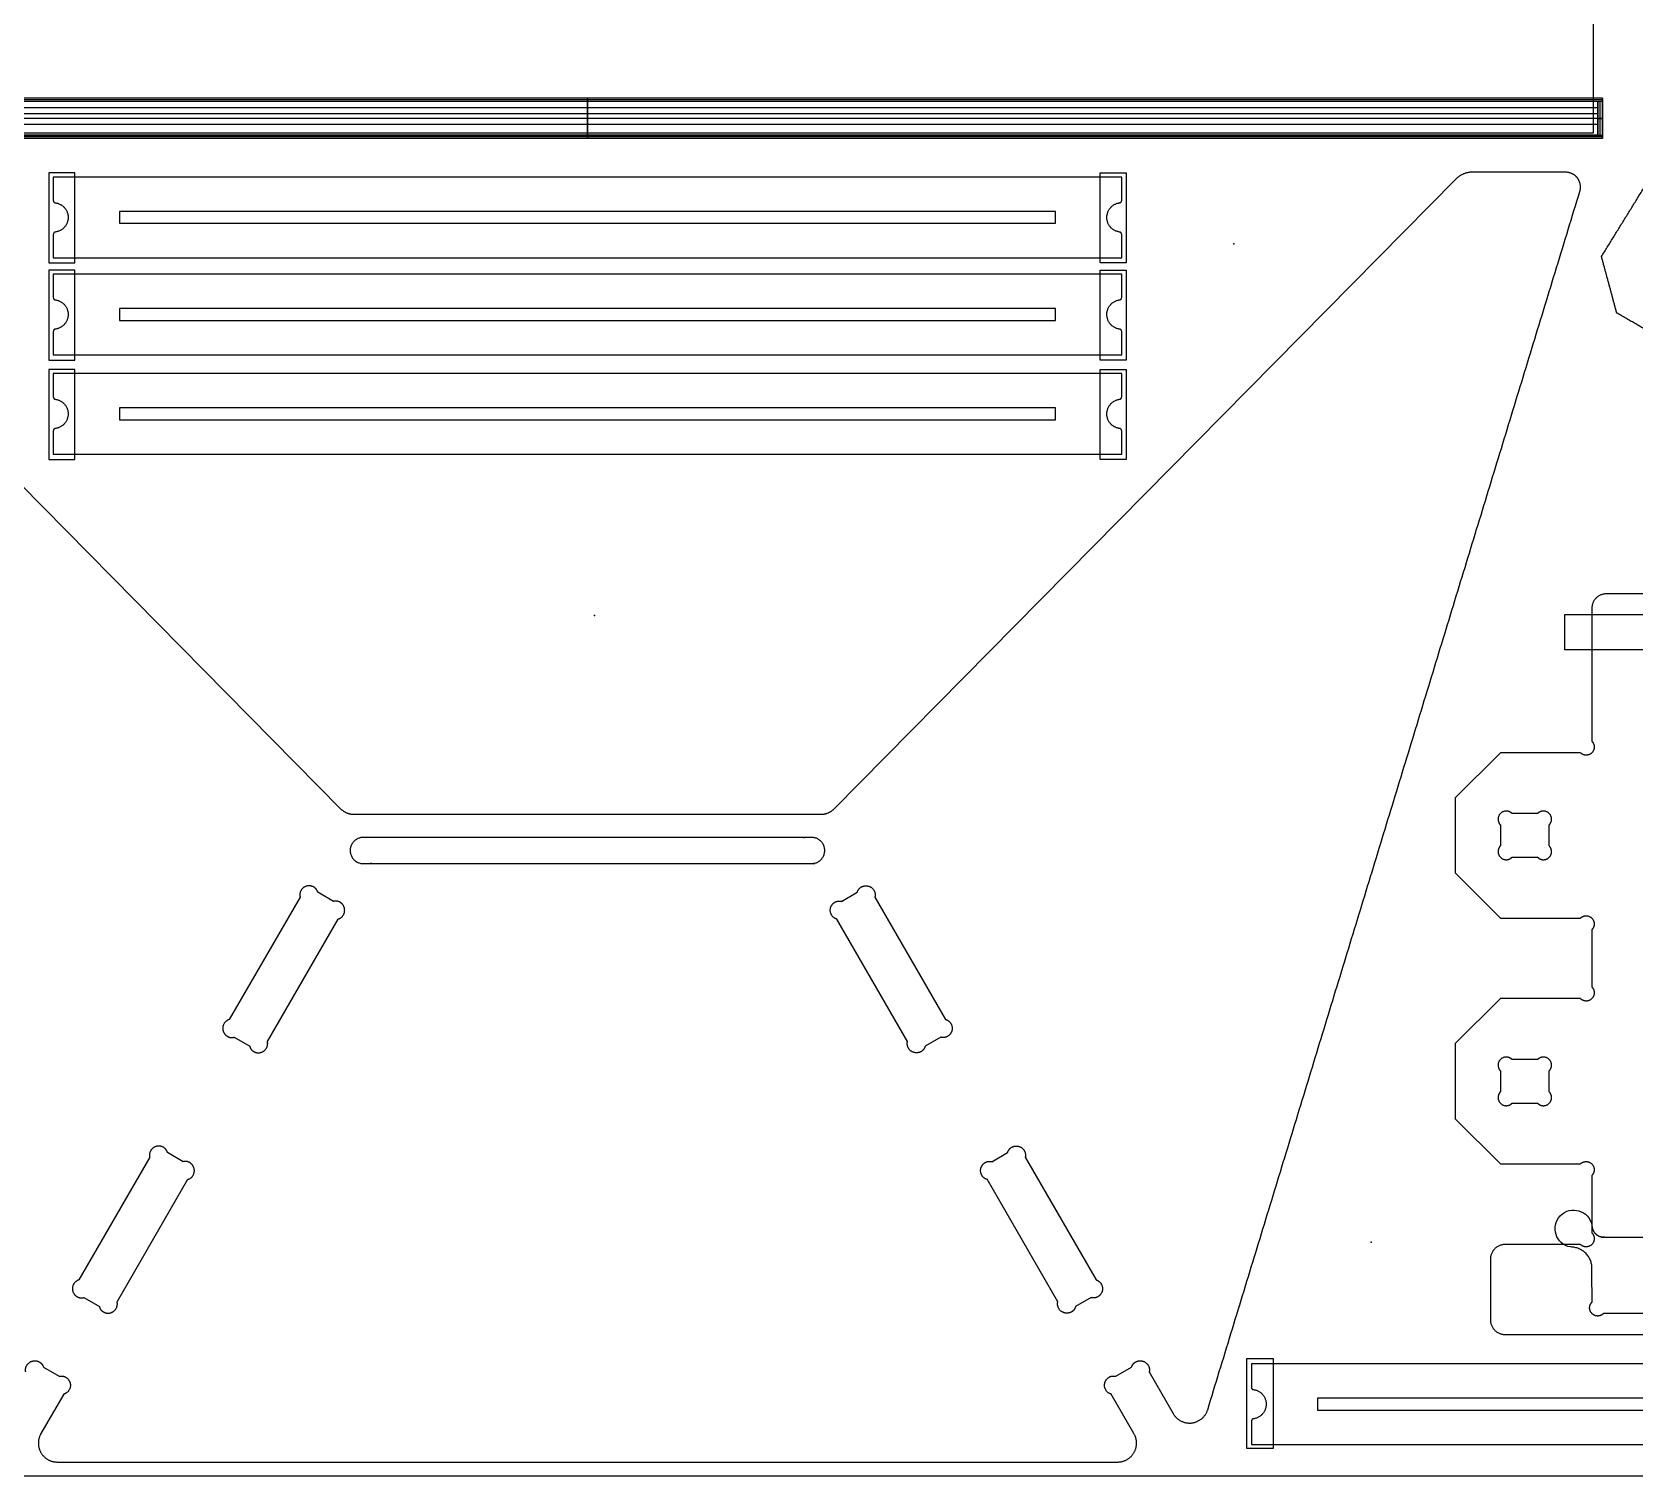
# Model space of a CAD drawing. Header units: millimetres. Extents: x -1 to 403, y -3 to 199.
# Drawn here: x 164.8 to 277.2, y -3.5 to 97.8 of the extents above; entities that cross this region are included whole.
import ezdxf

# ---------------------------------------------------------------- set-up
doc = ezdxf.new("R2010")
doc.units = ezdxf.units.MM
doc.header["$MEASUREMENT"] = 0
for name, color, linetype, true_color in [('Angled Pocket 3D', 7, 'Continuous', 0xffffff), ('Angled Pocket Entry', 3, 'Continuous', 0x00ff00), ('Board Fixings', 6, 'Continuous', 0xff00ff), ('Pockets 10mm', 5, 'Continuous', 0x0000ff), ('Pockets 5mm', 4, 'Continuous', 0x00ffff), ('Profile - inside', 30, 'Continuous', 0xff7f00), ('Profile - outside', 18, 'Continuous', 0x000000), ('Stock Perimeter', 1, 'Continuous', 0xff0007)]:
    doc.layers.add(name, color=color, linetype=linetype, true_color=true_color)

msp = doc.modelspace()

# ---------------------------------------------------------------- linework, layer by layer
at = {"layer": 'Angled Pocket 3D'}
msp.add_line((274.63, 91.72), (274.96, 91.72), dxfattribs=at)
for points in [[(274.96, 93.13), (203.79, 93.13), (132.63, 93.13)], [(274.96, 93.13, -10.66), (203.79, 93.13, -10.66), (132.63, 93.13, -10.66)], [(274.96, 93.13, -5.33), (203.79, 93.13, -5.33), (132.63, 93.13, -5.33)], [(274.96, 93.01), (203.79, 93.01), (132.63, 93.01)], [(274.63, 92.9), (203.79, 92.9), (132.96, 92.9)], [(274.63, 92.47, -4.5), (203.79, 92.47, -4.5), (132.96, 92.47, -4.5)], [(203.79, 92.9), (203.79, 93.01), (203.79, 93.13)], [(203.79, 93.13), (203.79, 93.13, -5.33), (203.79, 93.13, -10.66)], [(203.79, 93.13, -10.66), (203.79, 91.71, -10.66), (203.79, 90.3, -10.66)], [(203.79, 92.04, -9), (203.79, 92.47, -4.5), (203.79, 92.9)], [(274.96, 92.9), (274.79, 92.9), (274.63, 92.9)], [(274.63, 92.9), (274.63, 91.72), (274.63, 90.54)], [(274.63, 92.04, -9), (274.63, 92.47, -4.5), (274.63, 92.9)], [(274.63, 90.54, -4.5), (274.63, 91.51, -4.5), (274.63, 92.47, -4.5)], [(274.79, 90.54), (274.79, 91.72), (274.79, 92.9)], [(274.96, 93.13, -10.66), (274.96, 91.71, -10.66), (274.96, 90.3, -10.66)], [(274.96, 93.13), (274.96, 93.13, -5.33), (274.96, 93.13, -10.66)], [(274.96, 92.9), (274.96, 93.01), (274.96, 93.13)], [(274.96, 92.39, -5.33), (274.96, 92.76, -5.33), (274.96, 93.13, -5.33)], [(274.96, 92.04, -9), (274.96, 92.47, -4.5), (274.96, 92.9)], [(274.96, 92.9), (274.96, 91.72), (274.96, 90.54)], [(274.96, 90.54, -4.5), (274.96, 91.51, -4.5), (274.96, 92.47, -4.5)], [(274.96, 91.71, -10.66), (203.79, 91.71, -10.66), (132.63, 91.71, -10.66)], [(274.63, 92.04, -9), (203.79, 92.04, -9), (132.96, 92.04, -9)], [(274.63, 91.29, -9), (203.79, 91.29, -9), (132.96, 91.29, -9)], [(203.79, 90.54, -9), (203.79, 91.29, -9), (203.79, 92.04, -9)], [(274.63, 90.54, -9), (274.63, 91.29, -9), (274.63, 92.04, -9)], [(274.63, 91.72, -9), (274.63, 91.72, -4.5), (274.63, 91.72)], [(274.96, 90.54, -9), (274.96, 91.29, -9), (274.96, 92.04, -9)], [(274.96, 91.72, -9), (274.96, 91.72, -4.5), (274.96, 91.72)], [(274.96, 91.71, -9), (274.96, 91.71, -9.83), (274.96, 91.71, -10.66)], [(274.96, 90.42), (203.79, 90.42), (132.63, 90.42)], [(274.96, 90.3, -10.66), (203.79, 90.3, -10.66), (132.63, 90.3, -10.66)], [(274.96, 90.3), (203.79, 90.3), (132.63, 90.3)], [(274.96, 90.3, -5.33), (203.79, 90.3, -5.33), (132.63, 90.3, -5.33)], [(274.63, 90.54, -9), (203.79, 90.54, -9), (132.96, 90.54, -9)], [(274.63, 90.54), (203.79, 90.54), (132.96, 90.54)], [(274.63, 90.54, -4.5), (203.79, 90.54, -4.5), (132.96, 90.54, -4.5)], [(203.79, 90.3), (203.79, 90.42), (203.79, 90.54)], [(203.79, 90.54), (203.79, 90.54, -4.5), (203.79, 90.54, -9)], [(203.79, 90.3, -10.66), (203.79, 90.3, -5.33), (203.79, 90.3)], [(274.63, 90.54), (274.79, 90.54), (274.96, 90.54)], [(274.63, 90.54), (274.63, 90.54, -4.5), (274.63, 90.54, -9)], [(274.96, 90.54), (274.96, 90.54, -4.5), (274.96, 90.54, -9)], [(274.96, 90.3), (274.96, 90.42), (274.96, 90.54)], [(274.96, 90.3, -5.33), (274.96, 90.42, -5.33), (274.96, 90.54, -5.33)], [(274.96, 90.3, -10.66), (274.96, 90.3, -5.33), (274.96, 90.3)]]:
    msp.add_open_spline(points, degree=2, dxfattribs=at)
at = {"layer": 'Angled Pocket Entry'}
msp.add_lwpolyline([(132.96, 90.54), (274.63, 90.54), (274.63, 92.9), (132.96, 92.9)], close=True, dxfattribs=at)
at = {"layer": 'Board Fixings'}
for p in [(249.11, 82.92), (204.28, 56.86), (258.74, 12.9)]:
    msp.add_point(p, dxfattribs=at)
at = {"layer": 'Pockets 10mm'}
for points in [[(166.03, 81.58), (167.85, 81.58), (167.85, 87.89), (166.03, 87.89)], [(241.56, 81.58), (239.73, 81.58), (239.73, 87.89), (241.56, 87.89)], [(166.03, 74.77), (167.85, 74.77), (167.85, 81.08), (166.03, 81.08)], [(241.56, 74.77), (239.73, 74.77), (239.73, 81.08), (241.56, 81.08)], [(166.03, 67.8), (167.85, 67.8), (167.85, 74.11), (166.03, 74.11)], [(241.56, 67.8), (239.73, 67.8), (239.73, 74.11), (241.56, 74.11)], [(250.03, 4.74), (251.86, 4.74), (251.86, -1.57), (250.03, -1.57)]]:
    msp.add_lwpolyline(points, close=True, dxfattribs=at)
for points in [[(272.33, 54.46), (272.33, 55.69), (272.33, 56.92)], [(272.33, 56.92), (332.77, 56.92), (393.21, 56.92)], [(393.21, 54.46), (332.77, 54.46), (272.33, 54.46)]]:
    msp.add_open_spline(points, degree=2, dxfattribs=at)
for points, weights, degree, knots in [([(188.07, 41.29), (203.79, 41.29), (219.52, 41.29), (220.43, 41.29), (220.43, 40.38), (220.43, 39.46), (219.52, 39.46), (203.79, 39.46), (188.07, 39.46), (187.15, 39.46), (187.15, 40.38), (187.15, 41.29), (188.07, 41.29)], [1, 1, 1, 0.707106781187, 1, 0.707106781187, 1, 1, 1, 0.707106781187, 1, 0.707106781187, 1], 2, [0, 0, 0, 189.482987, 189.482987, 198.122367, 198.122367, 206.761746, 206.761746, 396.244733, 396.244733, 404.884113, 404.884113, 413.523493, 413.523493, 413.523493]), ([(274.22, 14.1), (274.22, 14.04), (274.23, 13.99), (274.24, 13.93), (274.25, 13.88), (274.26, 13.83), (274.28, 13.78), (274.3, 13.73), (274.33, 13.68), (274.36, 13.63), (274.39, 13.59), (274.43, 13.55), (274.46, 13.51), (274.5, 13.47), (274.54, 13.44), (274.59, 13.41), (274.63, 13.38), (274.68, 13.35), (274.73, 13.33), (274.78, 13.31), (274.84, 13.29), (274.89, 13.28), (274.94, 13.27), (275, 13.27), (275.05, 13.27), (294.45, 13.26), (313.84, 13.26), (333.24, 13.26), (352.64, 13.26), (372.03, 13.26), (391.43, 13.27), (391.48, 13.27), (391.54, 13.27), (391.59, 13.28), (391.64, 13.29), (391.7, 13.31), (391.75, 13.33), (391.8, 13.35), (391.84, 13.38), (391.89, 13.41), (391.93, 13.44), (391.98, 13.47), (392.01, 13.51), (392.05, 13.55), (392.09, 13.59), (392.12, 13.63), (392.15, 13.68), (392.17, 13.73), (392.19, 13.78), (392.22, 13.83), (392.23, 13.88), (392.24, 13.93), (392.25, 13.99), (392.26, 14.04), (392.26, 14.1)], [0.853553390825, 0.85106892907, 0.851325823934, 0.854324075419, 0.851581539463, 0.851581539463, 0.854324075419, 0.851581539463, 0.851581539463, 0.854324075419, 0.851581539463, 0.851581539463, 0.854324075419, 0.851581539463, 0.851581539463, 0.854324075419, 0.851581539463, 0.851581539463, 0.854324075419, 0.851581539463, 0.851581539463, 0.854324075419, 0.851581539463, 0.851581539463, 0.854324075419, 0.854324075419, 0.854324075419, 0.854324075419, 0.854324075419, 0.854324075419, 0.854324075419, 0.851581539463, 0.851581539463, 0.854324075419, 0.851581539463, 0.851581539463, 0.854324075419, 0.851581539463, 0.851581539463, 0.854324075419, 0.851581539463, 0.851581539463, 0.854324075419, 0.851581539463, 0.851581539463, 0.854324075419, 0.851581539463, 0.851581539463, 0.854324075419, 0.851581539463, 0.851581539463, 0.854324075419, 0.851325823934, 0.85106892907, 0.853553390825], 3, [-1492.712626, -1492.712626, -1492.712626, -1492.712626, -1491.731203, -1491.731203, -1491.731203, -1490.749634, -1490.749634, -1490.749634, -1489.768065, -1489.768065, -1489.768065, -1488.786495, -1488.786495, -1488.786495, -1487.804926, -1487.804926, -1487.804926, -1486.823357, -1486.823357, -1486.823357, -1485.841787, -1485.841787, -1485.841787, -1484.860218, -1484.860218, -1484.860218, -1134.327509, -1134.327509, -1134.327509, -783.794799, -783.794799, -783.794799, -782.81323, -782.81323, -782.81323, -781.831661, -781.831661, -781.831661, -780.850091, -780.850091, -780.850091, -779.868522, -779.868522, -779.868522, -778.886952, -778.886952, -778.886952, -777.905383, -777.905383, -777.905383, -776.923814, -776.923814, -776.923814, -775.942391, -775.942391, -775.942391, -775.942391]), ([(275.03, 7.9), (274.92, 7.79), (274.78, 7.73), (274.63, 7.73), (274.3, 7.73), (274.06, 7.97), (274.06, 8.3), (274.06, 8.45), (274.12, 8.6), (274.23, 8.71)], [0.853553390594, 0.853553513396, 0.902369049864, 1, 0.804737854124, 0.804737854124, 1, 0.902372809268, 0.853557272876, 0.853553390825], 3, [-1555.7415102, -1555.7415102, -1555.7415102, -1555.7415102, -1555.6354805, -1555.6354805, -1555.6354805, -1555.4234209, -1555.4234209, -1555.4234209, -1555.3173953, -1555.3173953, -1555.3173953, -1555.3173953])]:
    msp.add_rational_spline(points, weights, degree=degree, knots=knots, dxfattribs=at)
for points, knots in [([(272.73, 12.57), (271.69, 12.73), (271.27, 14.01), (272.74, 15.52), (274.02, 15.13), (274.22, 14.1)], [-1527.012701, -1527.012701, -1527.012701, -1527.012701, -1509.858557, -1509.858557, -1492.712626, -1492.712626, -1492.712626, -1492.712626]), ([(274.23, 8.71), (274.23, 9.49), (274.22, 10.28), (274.22, 11.06), (274.22, 11.12), (274.22, 11.17), (274.22, 11.22), (274.21, 11.27), (274.2, 11.32), (274.19, 11.36), (274.18, 11.41), (274.17, 11.46), (274.16, 11.51), (274.14, 11.55), (274.13, 11.6), (274.11, 11.64), (274.09, 11.69), (274.07, 11.73), (274.05, 11.78), (274.02, 11.82), (274, 11.86), (273.97, 11.9), (273.94, 11.94), (273.91, 11.98), (273.88, 12.02), (273.85, 12.06), (273.82, 12.09), (273.79, 12.13), (273.75, 12.16), (273.71, 12.2), (273.68, 12.23), (273.64, 12.26), (273.6, 12.29), (273.56, 12.31), (273.52, 12.34), (273.48, 12.37), (273.43, 12.39), (273.39, 12.41), (273.35, 12.43), (273.3, 12.45), (273.26, 12.47), (273.21, 12.49), (273.16, 12.5), (273.12, 12.51), (273.07, 12.53), (273.02, 12.54), (272.97, 12.55), (272.92, 12.55), (272.88, 12.56), (272.83, 12.56), (272.78, 12.57), (272.73, 12.57)], [-1555.317395, -1555.317395, -1555.317395, -1555.317395, -1541.13149, -1541.13149, -1541.13149, -1540.249087, -1540.249087, -1540.249087, -1539.366683, -1539.366683, -1539.366683, -1538.484279, -1538.484279, -1538.484279, -1537.601876, -1537.601876, -1537.601876, -1536.719472, -1536.719472, -1536.719472, -1535.837068, -1535.837068, -1535.837068, -1534.954664, -1534.954664, -1534.954664, -1534.072261, -1534.072261, -1534.072261, -1533.189857, -1533.189857, -1533.189857, -1532.307453, -1532.307453, -1532.307453, -1531.425049, -1531.425049, -1531.425049, -1530.542646, -1530.542646, -1530.542646, -1529.660242, -1529.660242, -1529.660242, -1528.777838, -1528.777838, -1528.777838, -1527.895434, -1527.895434, -1527.895434, -1527.012701, -1527.012701, -1527.012701, -1527.012701]), ([(391.45, 7.9), (372.04, 7.9), (352.64, 7.89), (333.24, 7.89), (313.84, 7.89), (294.43, 7.9), (275.03, 7.9)], [-712.913583, -712.913583, -712.913583, -712.913583, -362.279819, -362.279819, -362.279819, -11.646201, -11.646201, -11.646201, -11.646201])]:
    msp.add_open_spline(points, degree=3, knots=knots, dxfattribs=at)
at = {"layer": 'Pockets 5mm'}
for points in [[(236.61, 85.19), (203.79, 85.19), (170.97, 85.19)], [(170.97, 85.19), (170.97, 84.77), (170.97, 84.36)], [(170.97, 84.36), (203.79, 84.36), (236.61, 84.36)], [(236.61, 84.36), (236.61, 84.77), (236.61, 85.19)], [(236.61, 78.38), (203.79, 78.38), (170.97, 78.38)], [(170.97, 78.38), (170.97, 77.97), (170.97, 77.55)], [(170.97, 77.55), (203.79, 77.55), (236.61, 77.55)], [(236.61, 77.55), (236.61, 77.97), (236.61, 78.38)], [(236.61, 71.41), (203.79, 71.41), (170.97, 71.41)], [(170.97, 71.41), (170.97, 70.99), (170.97, 70.58)], [(236.61, 70.58), (236.61, 70.99), (236.61, 71.41)], [(170.97, 70.58), (203.79, 70.58), (236.61, 70.58)], [(254.98, 1.96), (254.98, 1.55), (254.98, 1.13)], [(320.62, 1.96), (287.8, 1.96), (254.98, 1.96)], [(254.98, 1.13), (287.8, 1.13), (320.62, 1.13)]]:
    msp.add_open_spline(points, degree=2, dxfattribs=at)
at = {"layer": 'Profile - inside'}
for p, q in [((270.42, 42.98), (268.61, 42.98)), ((267.8, 42.17), (267.8, 40.7)), ((271.23, 40.7), (271.23, 42.17)), ((268.61, 39.9), (270.42, 39.9)), ((183.65, 37.11), (178.68, 28.52)), ((185.98, 36.81), (184.88, 37.45)), ((221.61, 36.81), (222.71, 37.45)), ((223.94, 37.11), (228.9, 28.52)), ((181.35, 26.98), (186.31, 35.57)), ((226.24, 26.98), (221.27, 35.57)), ((179.01, 27.28), (180.11, 26.65)), ((228.57, 27.28), (227.47, 26.65)), ((267.8, 24.92), (267.8, 23.45)), ((270.42, 25.73), (268.61, 25.73)), ((271.23, 23.45), (271.23, 24.92)), ((268.61, 22.65), (270.42, 22.65)), ((175.44, 18.55), (174.34, 19.19)), ((232.15, 18.55), (233.25, 19.19)), ((173.1, 18.86), (168.14, 10.26)), ((234.48, 18.86), (239.45, 10.26)), ((170.81, 8.72), (175.77, 17.32)), ((236.78, 8.72), (231.81, 17.32)), ((168.47, 9.02), (169.57, 8.39)), ((239.11, 9.02), (238.02, 8.39))]:
    msp.add_line(p, q, dxfattribs=at)
for points, weights, knots in [([(268.61, 42.98), (268.44, 43.14), (268.21, 43.14), (267.64, 43.14), (267.64, 42.57), (267.64, 42.34), (267.8, 42.17)], [0.853553390593, 0.85355349534, 1, 0.707106781187, 1, 0.853553961879, 0.853553390596], [20.8984086, 20.8984086, 20.8984086, 21.0044374, 21.0044374, 21.2164952, 21.2164952, 21.3225236, 21.3225236, 21.3225236]), ([(271.23, 42.17), (271.39, 42.34), (271.39, 42.57), (271.39, 43.14), (270.82, 43.14), (270.59, 43.14), (270.42, 42.98)], [0.853553390595, 0.853553926963, 1, 0.707106781187, 1, 0.853555348646, 0.853553390619], [50.8078744, 50.8078744, 50.8078744, 50.9139033, 50.9139033, 51.1259616, 51.1259616, 51.2319894, 51.2319894, 51.2319894]), ([(267.8, 40.7), (267.64, 40.53), (267.64, 40.3), (267.64, 39.73), (268.21, 39.73), (268.44, 39.73), (268.61, 39.9)], [0.853553390595, 0.853553926963, 1, 0.707106781187, 1, 0.853553504965, 0.853553390593], [30.1818537, 30.1818537, 30.1818537, 30.2878822, 30.2878822, 30.4999399, 30.4999399, 30.6059687, 30.6059687, 30.6059687]), ([(270.42, 39.9), (270.59, 39.73), (270.82, 39.73), (271.39, 39.73), (271.39, 40.3), (271.39, 40.53), (271.23, 40.7)], [0.853553390594, 0.853553630516, 1, 0.707106781187, 1, 0.853553961879, 0.853553390596], [41.5244294, 41.5244294, 41.5244294, 41.6304581, 41.6304581, 41.8425159, 41.8425159, 41.9485444, 41.9485444, 41.9485444]), ([(268.61, 25.73), (268.44, 25.89), (268.21, 25.89), (267.64, 25.89), (267.64, 25.33), (267.64, 25.09), (267.8, 24.92)], [0.853553390593, 0.85355349534, 1, 0.707106781187, 1, 0.853553961879, 0.853553390596], [20.8984086, 20.8984086, 20.8984086, 21.0044374, 21.0044374, 21.2164952, 21.2164952, 21.3225236, 21.3225236, 21.3225236]), ([(271.23, 24.92), (271.39, 25.09), (271.39, 25.33), (271.39, 25.89), (270.82, 25.89), (270.59, 25.89), (270.42, 25.73)], [0.853553390595, 0.853553926963, 1, 0.707106781187, 1, 0.853555348646, 0.853553390619], [50.8078744, 50.8078744, 50.8078744, 50.9139033, 50.9139033, 51.1259616, 51.1259616, 51.2319894, 51.2319894, 51.2319894]), ([(267.8, 23.45), (267.64, 23.29), (267.64, 23.05), (267.64, 22.48), (268.21, 22.48), (268.44, 22.48), (268.61, 22.65)], [0.853553390595, 0.853553926963, 1, 0.707106781187, 1, 0.853553504965, 0.853553390593], [30.1818537, 30.1818537, 30.1818537, 30.2878822, 30.2878822, 30.4999399, 30.4999399, 30.6059687, 30.6059687, 30.6059687]), ([(270.42, 22.65), (270.59, 22.48), (270.82, 22.48), (271.39, 22.48), (271.39, 23.05), (271.39, 23.29), (271.23, 23.45)], [0.853553390594, 0.853553630516, 1, 0.707106781187, 1, 0.853553961879, 0.853553390596], [41.5244294, 41.5244294, 41.5244294, 41.6304581, 41.6304581, 41.8425159, 41.8425159, 41.9485444, 41.9485444, 41.9485444])]:
    msp.add_rational_spline(points, weights, degree=2, knots=knots, dxfattribs=at)
for points, weights in [([(184.27, 37.9), (183.62, 37.9), (183.62, 37.25)], [1, 0.707106781187, 1]), ([(183.62, 37.25), (183.62, 37.17), (183.65, 37.11)], [0.999999901367, 0.948287697425, 0.914835758084]), ([(184.88, 37.45), (184.77, 37.9), (184.27, 37.9)], [0.914823286124, 0.758828803916, 0.999999655002]), ([(222.71, 37.45), (222.82, 37.9), (223.32, 37.9)], [0.914823286124, 0.758828803916, 0.999999655002]), ([(223.32, 37.9), (223.97, 37.9), (223.97, 37.25)], [1, 0.707106781187, 1]), ([(223.97, 37.25), (223.97, 37.17), (223.94, 37.11)], [0.999999901367, 0.948287697425, 0.914835758084]), ([(186.68, 36.51), (186.43, 36.94), (185.98, 36.81)], [0.999999540197, 0.758968221665, 0.914643109956]), ([(186.44, 35.62), (187.01, 35.95), (186.68, 36.51)], [1, 0.707106781188, 1]), ([(221.14, 35.62), (220.58, 35.95), (220.9, 36.51)], [1, 0.707106781188, 1]), ([(220.9, 36.51), (221.15, 36.94), (221.61, 36.81)], [0.999999540197, 0.758968221665, 0.914643109956]), ([(186.31, 35.57), (186.37, 35.58), (186.44, 35.62)], [0.91530398577, 0.948648933379, 0.999999950856]), ([(221.27, 35.57), (221.22, 35.58), (221.14, 35.62)], [0.91530398577, 0.948648933379, 0.999999950856]), ([(178.55, 28.47), (177.98, 28.15), (178.31, 27.58)], [1, 0.707106781187, 1]), ([(178.68, 28.52), (178.62, 28.51), (178.55, 28.47)], [0.915068393826, 0.948467354884, 0.999999950683]), ([(228.9, 28.52), (228.96, 28.52), (229.04, 28.47)], [0.915068393826, 0.948467354884, 0.999999950683]), ([(229.04, 28.47), (229.6, 28.15), (229.28, 27.58)], [1, 0.707106781187, 1]), ([(178.31, 27.58), (178.56, 27.15), (179.01, 27.28)], [0.999999655009, 0.758844497036, 0.914802986509]), ([(181.37, 26.84), (181.37, 26.93), (181.35, 26.98)], [0.99999992637, 0.948648925429, 0.91530398577]), ([(226.21, 26.84), (226.21, 26.93), (226.24, 26.98)], [0.99999992637, 0.948648925429, 0.91530398577]), ([(229.28, 27.58), (229.03, 27.15), (228.57, 27.28)], [0.999999655009, 0.758844497036, 0.914802986509]), ([(180.11, 26.65), (180.22, 26.19), (180.72, 26.19)], [0.914479800225, 0.759094695356, 0.99999965519]), ([(180.72, 26.19), (181.37, 26.19), (181.37, 26.84)], [1, 0.707106781188, 1]), ([(226.86, 26.19), (226.21, 26.19), (226.21, 26.84)], [1, 0.707106781188, 1]), ([(227.47, 26.65), (227.36, 26.19), (226.86, 26.19)], [0.914479800225, 0.759094695356, 0.99999965519]), ([(173.73, 19.65), (173.08, 19.65), (173.08, 18.99)], [1, 0.707106781187, 1]), ([(174.34, 19.19), (174.23, 19.65), (173.73, 19.65)], [0.914823286124, 0.758828803916, 0.999999655002]), ([(233.25, 19.19), (233.36, 19.65), (233.86, 19.65)], [0.914823286124, 0.758828803916, 0.999999655002]), ([(233.86, 19.65), (234.51, 19.65), (234.51, 18.99)], [1, 0.707106781187, 1]), ([(173.08, 18.99), (173.08, 18.91), (173.1, 18.86)], [0.999999901367, 0.948287697425, 0.914835758084]), ([(176.14, 18.25), (175.89, 18.69), (175.44, 18.55)], [0.999999540197, 0.758968221665, 0.914643109956]), ([(175.9, 17.36), (176.47, 17.69), (176.14, 18.25)], [1, 0.707106781188, 1]), ([(231.68, 17.36), (231.12, 17.69), (231.44, 18.25)], [1, 0.707106781188, 1]), ([(231.44, 18.25), (231.69, 18.69), (232.15, 18.55)], [0.999999540197, 0.758968221665, 0.914643109956]), ([(234.51, 18.99), (234.51, 18.91), (234.48, 18.86)], [0.999999901367, 0.948287697425, 0.914835758084]), ([(175.77, 17.32), (175.83, 17.32), (175.9, 17.36)], [0.91530398577, 0.948648933379, 0.999999950856]), ([(231.81, 17.32), (231.76, 17.32), (231.68, 17.36)], [0.91530398577, 0.948648933379, 0.999999950856]), ([(168.01, 10.21), (167.44, 9.89), (167.77, 9.32)], [1, 0.707106781187, 1]), ([(168.14, 10.26), (168.08, 10.26), (168.01, 10.21)], [0.915068393826, 0.948467354884, 0.999999950683]), ([(239.45, 10.26), (239.5, 10.26), (239.58, 10.21)], [0.915068393826, 0.948467354884, 0.999999950683]), ([(239.58, 10.21), (240.14, 9.89), (239.82, 9.32)], [1, 0.707106781187, 1]), ([(167.77, 9.32), (168.02, 8.89), (168.47, 9.02)], [0.999999655009, 0.758844497036, 0.914802986509]), ([(239.82, 9.32), (239.57, 8.89), (239.11, 9.02)], [0.999999655009, 0.758844497036, 0.914802986509]), ([(169.57, 8.39), (169.68, 7.93), (170.18, 7.93)], [0.914479800225, 0.759094695356, 0.99999965519]), ([(170.18, 7.93), (170.83, 7.93), (170.83, 8.58)], [1, 0.707106781188, 1]), ([(170.83, 8.58), (170.83, 8.67), (170.81, 8.72)], [0.99999992637, 0.948648925429, 0.91530398577]), ([(236.75, 8.58), (236.75, 8.67), (236.78, 8.72)], [0.99999992637, 0.948648925429, 0.91530398577]), ([(237.41, 7.93), (236.75, 7.93), (236.75, 8.58)], [1, 0.707106781188, 1]), ([(238.02, 8.39), (237.9, 7.93), (237.41, 7.93)], [0.914479800225, 0.759094695356, 0.99999965519])]:
    msp.add_rational_spline(points, weights, degree=2, dxfattribs=at)
at = {"layer": 'Profile - outside'}
for p, q in [((272.17, 87.95), (265.86, 87.95)), ((272.32, 87.95), (272.17, 87.95)), ((186.51, 43.28), (142.91, 87.46)), ((241.25, 87.59), (166.34, 87.59)), ((166.34, 87.59), (166.34, 85.96)), ((264.68, 87.46), (221.07, 43.28)), ((241.25, 85.96), (241.25, 87.59)), ((166.34, 83.58), (166.34, 81.95)), ((241.25, 81.95), (241.25, 83.58)), ((166.34, 81.95), (241.25, 81.95)), ((241.25, 80.79), (166.34, 80.79)), ((166.34, 80.79), (166.34, 79.16)), ((241.25, 79.16), (241.25, 80.79)), ((166.34, 76.77), (166.34, 75.14)), ((241.25, 75.14), (241.25, 76.77)), ((166.34, 75.14), (241.25, 75.14)), ((241.25, 73.82), (166.34, 73.82)), ((166.34, 73.82), (166.34, 72.19)), ((241.25, 72.19), (241.25, 73.82)), ((166.34, 69.8), (166.34, 68.17)), ((241.25, 68.17), (241.25, 69.8)), ((166.34, 68.17), (241.25, 68.17)), ((391.25, 58.37), (275.21, 58.37)), ((267.8, 47.23), (264.64, 44.07)), ((273.41, 47.23), (267.8, 47.23)), ((264.64, 44.07), (264.64, 38.8)), ((190.07, 42.89), (187.46, 42.89)), ((203.79, 42.89), (190.07, 42.89)), ((217.52, 42.89), (203.79, 42.89)), ((220.13, 42.89), (217.52, 42.89)), ((264.64, 38.8), (267.8, 35.63)), ((267.8, 35.63), (273.41, 35.63)), ((274.22, 34.83), (274.22, 30.8)), ((267.8, 29.99), (264.64, 26.83)), ((273.41, 29.99), (267.8, 29.99)), ((264.64, 26.83), (264.64, 21.56)), ((264.64, 21.56), (267.8, 18.4)), ((267.8, 18.4), (273.41, 18.4)), ((274.22, 17.59), (274.22, 13.56)), ((273.41, 12.75), (268.15, 12.75)), ((268.15, 6.43), (398.31, 6.43)), ((165.65, 4.14), (166.75, 3.5)), ((240.84, 3.5), (241.94, 4.14)), ((243.17, 3.81), (244.86, 0.89)), ((325.25, 4.37), (250.34, 4.37)), ((250.34, 4.37), (250.34, 2.74)), ((167.08, 2.26), (165.47, -0.52)), ((242.11, -0.52), (240.51, 2.26)), ((250.34, 0.35), (250.34, -1.28)), ((250.34, -1.28), (325.25, -1.28)), ((166.62, -2.51), (240.96, -2.51))]:
    msp.add_line(p, q, dxfattribs=at)
msp.add_lwpolyline([(133.24, 90.71), (274.34, 90.71), (274.34, 104.82), (133.24, 104.82)], close=True, dxfattribs=at)
for points, weights, knots in [([(274.89, 82.03), (278.13, 87.27), (281.37, 92.5), (281.76, 93.13), (282.5, 93.13), (317.78, 93.13), (353.06, 93.13), (353.8, 93.13), (354.19, 92.5), (357.43, 87.27), (360.67, 82.03)], [1, 1, 1, 0.873547940575, 1, 1, 1, 0.873203471259, 1, 0.999999996133, 1], [760.988656, 760.988656, 760.988656, 835.170565, 835.170565, 843.304194, 843.304194, 1268.329772, 1268.329772, 1276.474718, 1276.474718, 1350.644296, 1350.644296, 1350.644296]), ([(273.37, 86.59), (273.53, 87.1), (273.21, 87.53), (272.9, 87.95), (272.32, 87.95)], [0.999999974826, 0.893028657633, 1.00000028087, 0.893028555617, 1.00000017886], [4464.3887626, 4464.3887626, 4464.3887626, 4464.6221455, 4464.6221455, 4464.8555286, 4464.8555286, 4464.8555286]), ([(166.48, 85.8), (167.38, 85.68), (167.38, 84.77), (167.38, 83.87), (166.48, 83.75)], [1, 0.754298029456, 1, 0.754298029456, 1], [443.799671, 443.799671, 443.799671, 452.752322, 452.752322, 461.704973, 461.704973, 461.704973]), ([(241.1, 83.75), (240.21, 83.87), (240.21, 84.77), (240.21, 85.68), (241.1, 85.8)], [1, 0.754298029456, 1, 0.754298029456, 1], [935.458796, 935.458796, 935.458796, 944.411447, 944.411447, 953.364098, 953.364098, 953.364098]), ([(166.48, 78.99), (167.38, 78.87), (167.38, 77.97), (167.38, 77.06), (166.48, 76.94)], [1, 0.754298029456, 1, 0.754298029456, 1], [443.799671, 443.799671, 443.799671, 452.752322, 452.752322, 461.704973, 461.704973, 461.704973]), ([(241.1, 76.94), (240.21, 77.06), (240.21, 77.97), (240.21, 78.87), (241.1, 78.99)], [1, 0.754298029456, 1, 0.754298029456, 1], [935.458796, 935.458796, 935.458796, 944.411447, 944.411447, 953.364098, 953.364098, 953.364098]), ([(166.48, 72.02), (167.38, 71.9), (167.38, 70.99), (167.38, 70.09), (166.48, 69.97)], [1, 0.754298029456, 1, 0.754298029456, 1], [443.799671, 443.799671, 443.799671, 452.752322, 452.752322, 461.704973, 461.704973, 461.704973]), ([(241.1, 69.97), (240.21, 70.09), (240.21, 70.99), (240.21, 71.9), (241.1, 72.02)], [1, 0.754298029456, 1, 0.754298029456, 1], [935.458796, 935.458796, 935.458796, 944.411447, 944.411447, 953.364098, 953.364098, 953.364098]), ([(274.22, 48.03), (274.38, 47.87), (274.38, 47.63), (274.38, 47.06), (273.81, 47.06), (273.58, 47.06), (273.41, 47.23)], [0.999999441376, 1.0000015783, 1.17157222075, 0.828426661945, 1.17157222075, 0.999999532705, 0.999999441349], [4970.4519267, 4970.4519267, 4970.4519267, 4970.5579545, 4970.5579545, 4970.7700127, 4970.7700127, 4970.8760418, 4970.8760418, 4970.8760418]), ([(273.41, 35.63), (273.58, 35.8), (273.81, 35.8), (274.38, 35.8), (274.38, 35.23), (274.38, 35), (274.22, 34.83)], [0.999999441349, 0.999999541229, 1.17157222075, 0.828426661945, 1.17157222075, 0.999999529184, 0.999999441349], [5124.0441354, 5124.0441354, 5124.0441354, 5124.1501642, 5124.1501642, 5124.3622218, 5124.3622218, 5124.4682505, 5124.4682505, 5124.4682505]), ([(274.22, 30.8), (274.38, 30.63), (274.38, 30.39), (274.38, 29.82), (273.81, 29.82), (273.58, 29.82), (273.41, 29.99)], [0.999999441349, 0.999999558045, 1.17157222075, 0.828426661945, 1.17157222075, 0.999999450892, 0.999999441349], [5148.7695741, 5148.7695741, 5148.7695741, 5148.8756028, 5148.8756028, 5149.0876604, 5149.0876604, 5149.1936892, 5149.1936892, 5149.1936892]), ([(273.41, 18.4), (273.58, 18.56), (273.81, 18.56), (274.38, 18.56), (274.38, 17.99), (274.38, 17.76), (274.22, 17.59)], [0.999999441349, 0.99999962304, 1.17157222075, 0.828426661944, 1.17157222075, 0.99999981153, 0.99999944135], [5302.3608948, 5302.3608948, 5302.3608948, 5302.4669235, 5302.4669235, 5302.6789812, 5302.6789812, 5302.7850099, 5302.7850099, 5302.7850099]), ([(274.22, 13.56), (274.38, 13.39), (274.38, 13.15), (274.38, 12.58), (273.81, 12.58), (273.58, 12.58), (273.41, 12.75)], [0.99999944135, 0.999999476233, 1.17157222075, 0.828426661945, 1.17157222075, 0.999999450893, 0.99999944135], [5327.0863335, 5327.0863335, 5327.0863335, 5327.1923623, 5327.1923623, 5327.4044199, 5327.4044199, 5327.5104487, 5327.5104487, 5327.5104487]), ([(164.41, 3.81), (164.39, 3.86), (164.39, 3.94), (164.39, 4.59), (165.04, 4.59), (165.54, 4.59), (165.65, 4.14)], [1.00000022987, 1.03643070488, 1.09253341336, 0.772537785262, 1.09253341336, 0.829198251411, 0.999278388699], [6092.704572, 6092.704572, 6092.704572, 6092.93898, 6092.93898, 6094.266641, 6094.266641, 6095.359896, 6095.359896, 6095.359896]), ([(241.94, 4.14), (242.05, 4.59), (242.55, 4.59), (243.2, 4.59), (243.2, 3.94), (243.2, 3.86), (243.17, 3.81)], [0.999278388699, 0.829198251411, 1.09253341336, 0.772537785262, 1.09253341336, 1.03643070488, 1.00000022987], [3884.763668, 3884.763668, 3884.763668, 3885.856922, 3885.856922, 3887.184584, 3887.184584, 3887.418992, 3887.418992, 3887.418992]), ([(166.75, 3.5), (167.2, 3.63), (167.45, 3.2), (167.78, 2.64), (167.21, 2.31), (167.14, 2.27), (167.08, 2.26)], [0.999278388699, 0.828882731755, 1.09231811117, 0.772385543618, 1.09231811117, 1.03583191183, 0.99929174122], [6103.014249, 6103.014249, 6103.014249, 6104.107503, 6104.107503, 6105.435165, 6105.435165, 6105.669573, 6105.669573, 6105.669573]), ([(240.51, 2.26), (240.45, 2.27), (240.37, 2.31), (239.81, 2.64), (240.13, 3.2), (240.38, 3.63), (240.84, 3.5)], [0.99929174122, 1.03583191183, 1.09231811117, 0.772385543618, 1.09231811117, 0.828882794563, 0.999278307448], [3874.453991, 3874.453991, 3874.453991, 3874.688399, 3874.688399, 3876.016061, 3876.016061, 3877.109315, 3877.109315, 3877.109315]), ([(250.49, 2.57), (251.38, 2.45), (251.38, 1.55), (251.38, 0.64), (250.49, 0.52)], [1, 0.754298029456, 1, 0.754298029456, 1], [935.458796, 935.458796, 935.458796, 944.411447, 944.411447, 953.364098, 953.364098, 953.364098]), ([(244.86, 0.89), (245.29, 0.13), (246.16, 0.23), (247.02, 0.33), (247.28, 1.16)], [1, 0.836236601229, 1, 0.836236601229, 1], [3907.719396, 3907.719396, 3907.719396, 3917.005994, 3917.005994, 3926.292591, 3926.292591, 3926.292591]), ([(165.47, -0.52), (165.09, -1.18), (165.47, -1.85), (165.85, -2.51), (166.62, -2.51)], [1, 0.866038016081, 1, 0.866038016081, 1], [6125.046647, 6125.046647, 6125.046647, 6133.423824, 6133.423824, 6141.801001, 6141.801001, 6141.801001]), ([(240.96, -2.51), (241.73, -2.51), (242.11, -1.85), (242.5, -1.18), (242.11, -0.52)], [1, 0.866038016081, 1, 0.866038016081, 1], [3838.322563, 3838.322563, 3838.322563, 3846.69974, 3846.69974, 3855.076916, 3855.076916, 3855.076916])]:
    msp.add_rational_spline(points, weights, degree=2, knots=knots, dxfattribs=at)
for points, weights in [([(265.86, 87.95), (265.17, 87.95), (264.68, 87.46)], [1, 0.922623405744, 1]), ([(166.34, 85.96), (166.34, 85.82), (166.48, 85.8)], [1, 0.754298029456, 1]), ([(241.1, 85.8), (241.25, 85.82), (241.25, 85.96)], [1, 0.754298029456, 1]), ([(166.48, 83.75), (166.34, 83.73), (166.34, 83.58)], [1, 0.754298029456, 1]), ([(241.25, 83.58), (241.25, 83.73), (241.1, 83.75)], [1, 0.754298029456, 1]), ([(166.34, 79.16), (166.34, 79.01), (166.48, 78.99)], [1, 0.754298029456, 1]), ([(241.1, 78.99), (241.25, 79.01), (241.25, 79.16)], [1, 0.754298029456, 1]), ([(166.48, 76.94), (166.34, 76.92), (166.34, 76.77)], [1, 0.754298029456, 1]), ([(241.25, 76.77), (241.25, 76.92), (241.1, 76.94)], [1, 0.754298029456, 1]), ([(166.34, 72.19), (166.34, 72.04), (166.48, 72.02)], [1, 0.754298029456, 1]), ([(241.1, 72.02), (241.25, 72.04), (241.25, 72.19)], [1, 0.754298029456, 1]), ([(166.48, 69.97), (166.34, 69.95), (166.34, 69.8)], [1, 0.754298029456, 1]), ([(241.25, 69.8), (241.25, 69.95), (241.1, 69.97)], [1, 0.754298029456, 1]), ([(275.21, 58.37), (274.22, 58.37), (274.22, 57.37)], [1, 0.707107029603, 1]), ([(187.46, 42.89), (186.9, 42.89), (186.51, 43.28)], [1, 0.922623405744, 1]), ([(221.07, 43.28), (220.68, 42.89), (220.13, 42.89)], [1, 0.922623405744, 1]), ([(268.15, 12.75), (267.1, 12.75), (267.1, 11.7)], [0.99999944135, 0.707107031585, 0.999999581011]), ([(267.1, 7.48), (267.1, 6.43), (268.15, 6.43)], [0.999999441351, 0.707107130342, 0.999999860338]), ([(250.34, 2.74), (250.34, 2.59), (250.49, 2.57)], [1, 0.754298029456, 1]), ([(250.49, 0.52), (250.34, 0.5), (250.34, 0.35)], [1, 0.754298029456, 1])]:
    msp.add_rational_spline(points, weights, degree=2, dxfattribs=at)
for points in [[(247.28, 1.16), (260.33, 43.88), (273.37, 86.59)], [(275.96, 78.07), (275.43, 80.05), (274.89, 82.03)], [(280.98, 75.18), (278.47, 76.63), (275.96, 78.07)], [(274.22, 57.37), (274.22, 52.7), (274.22, 48.03)], [(267.1, 11.7), (267.1, 9.59), (267.1, 7.48)]]:
    msp.add_open_spline(points, degree=2, dxfattribs=at)
at = {"layer": 'Stock Perimeter'}
msp.add_line((403.21, -3.49), (-1.5, -3.49), dxfattribs=at)

doc.saveas('drawing.dxf')
